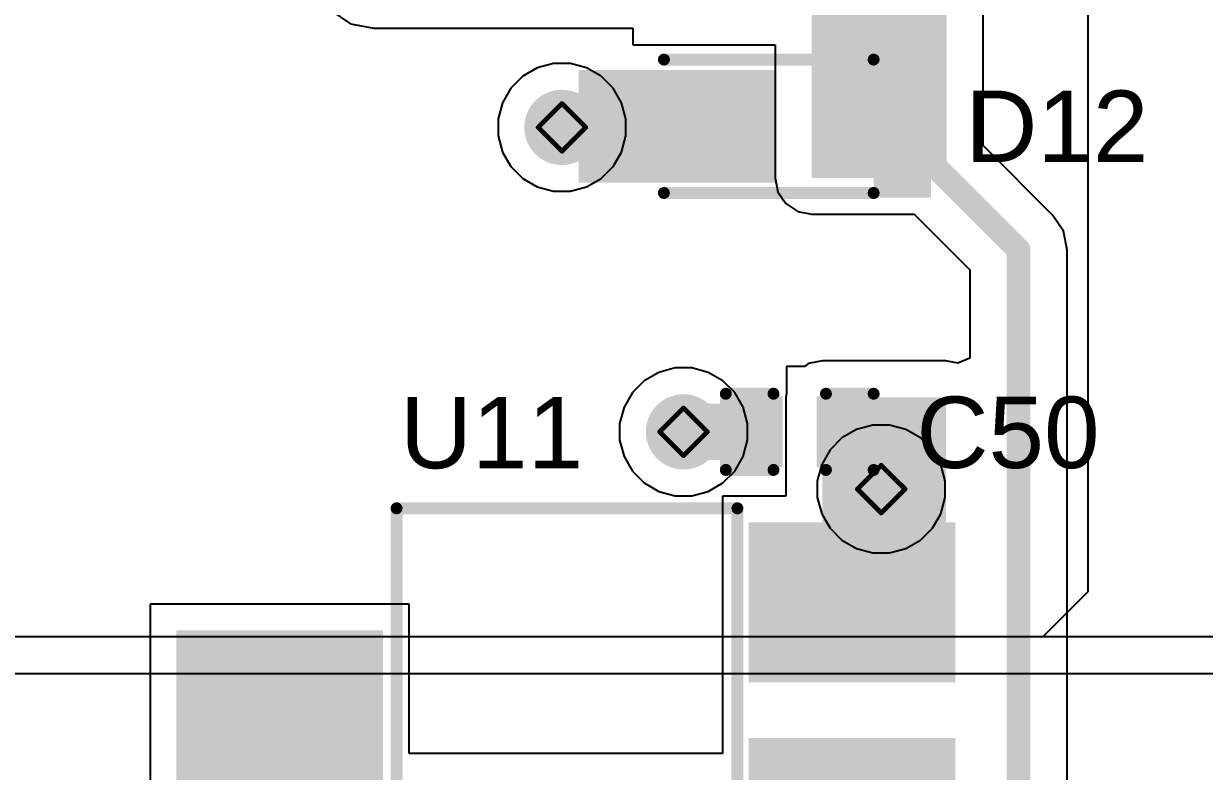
# Model space of a CAD drawing. Header units: inches. Extents: x -17.5 to 14.7, y -6.2 to 5.9.
# Drawn here: x 1.7854 to 2.2808, y 0.3076 to 0.6215 of the extents above; entities that cross this region are included whole.
import ezdxf

# ---------------------------------------------------------------- set-up
doc = ezdxf.new("R2010")
doc.units = ezdxf.units.IN
doc.header["$MEASUREMENT"] = 0
for name, color, linetype in [('Bottom Layer', 5, 'Continuous'), ('Bottom Solder', 6, 'Continuous'), ('Drill Drawing', 1, 'Continuous'), ('Ground Layer', 76, 'Continuous'), ('Power Layer', 16, 'Continuous'), ('Top Layer', 1, 'Continuous'), ('Top Overlay', 2, 'Continuous'), ('Top Paste', 8, 'Continuous'), ('Top Solder', 216, 'Continuous'), ('Via Holes', 16, 'Continuous')]:
    doc.layers.add(name, color=color, linetype=linetype)
doc.styles.add('Arial', font='', dxfattribs={"height": 0.2})
doc.styles.get('Arial').set_extended_font_data('Arial')

# ---------------------------------------------------------------- blocks, each defined once
blk = doc.blocks.new('SOT__223_70')
at = {"layer": 'Top Layer'}
for points in [[(-0.0748, 0.15945), (0.0748, 0.15945), (0.0748, 0.08071), (-0.0748, 0.08071)], [(-0.12008, -0.08071), (-0.06102, -0.08071), (-0.06102, -0.15945), (-0.12008, -0.15945)], [(-0.02953, -0.08071), (0.02953, -0.08071), (0.02953, -0.15945), (-0.02953, -0.15945)], [(0.06102, -0.08071), (0.12008, -0.08071), (0.12008, -0.15945), (0.06102, -0.15945)]]:
    blk.add_hatch(color=1, dxfattribs=at).paths.add_polyline_path(points)
at = {"layer": 'Top Paste'}
for points in [[(-0.0748, 0.15945), (0.0748, 0.15945), (0.0748, 0.08071), (-0.0748, 0.08071)], [(-0.12008, -0.08071), (-0.06102, -0.08071), (-0.06102, -0.15945), (-0.12008, -0.15945)], [(-0.02953, -0.08071), (0.02953, -0.08071), (0.02953, -0.15945), (-0.02953, -0.15945)], [(0.06102, -0.08071), (0.12008, -0.08071), (0.12008, -0.15945), (0.06102, -0.15945)]]:
    blk.add_hatch(color=8, dxfattribs=at).paths.add_polyline_path(points)
at = {"layer": 'Top Solder'}
for points in [[(-0.0788, 0.16345), (0.0788, 0.16345), (0.0788, 0.07671), (-0.0788, 0.07671)], [(-0.12408, -0.07671), (-0.05702, -0.07671), (-0.05702, -0.16345), (-0.12408, -0.16345)], [(-0.03353, -0.07671), (0.03353, -0.07671), (0.03353, -0.16345), (-0.03353, -0.16345)], [(0.05702, -0.07671), (0.12408, -0.07671), (0.12408, -0.16345), (0.05702, -0.16345)]]:
    blk.add_hatch(color=216, dxfattribs=at).paths.add_polyline_path(points)
at = {"layer": 'Top Overlay'}
for points in [[(-0.13, 0.071, 0.005, 0.005, 0), (-0.13, -0.072, 0.005, 0.005, 0)], [(-0.13, 0.071, 0.005, 0.005, 0), (0.13, 0.071, 0.005, 0.005, 0)], [(0.13, 0.071, 0.005, 0.005, 0), (0.13, -0.072, 0.005, 0.005, 0)], [(-0.13, -0.072, 0.005, 0.005, 0), (0.13, -0.072, 0.005, 0.005, 0)], [(-0.132, -0.116, 0.00787, 0.00787, 0), (-0.132, -0.126, 0.00787, 0.00787, 0)], [(-0.132, -0.116, 0.00787, 0.00787, 0), (-0.127, -0.121, 0.00787, 0.00787, 0)], [(-0.127, -0.121, 0.00787, 0.00787, 0), (-0.132, -0.126, 0.00787, 0.00787, 0)]]:
    blk.add_lwpolyline(points, format="xyseb", dxfattribs=at)
for points in [[(-0.13125, 0.071, 0.0025, 0.0025, 1), (-0.12875, 0.071, 0.0025, 0.0025, 1)], [(-0.13125, 0.071, 0.0025, 0.0025, 1), (-0.12875, 0.071, 0.0025, 0.0025, 1)], [(0.12875, 0.071, 0.0025, 0.0025, 1), (0.13125, 0.071, 0.0025, 0.0025, 1)], [(0.12875, 0.071, 0.0025, 0.0025, 1), (0.13125, 0.071, 0.0025, 0.0025, 1)], [(-0.13125, -0.072, 0.0025, 0.0025, 1), (-0.12875, -0.072, 0.0025, 0.0025, 1)], [(-0.13125, -0.072, 0.0025, 0.0025, 1), (-0.12875, -0.072, 0.0025, 0.0025, 1)], [(0.12875, -0.072, 0.0025, 0.0025, 1), (0.13125, -0.072, 0.0025, 0.0025, 1)], [(0.12875, -0.072, 0.0025, 0.0025, 1), (0.13125, -0.072, 0.0025, 0.0025, 1)], [(-0.13397, -0.116, 0.00394, 0.00394, 1), (-0.13003, -0.116, 0.00394, 0.00394, 1)], [(-0.13397, -0.116, 0.00394, 0.00394, 1), (-0.13003, -0.116, 0.00394, 0.00394, 1)], [(-0.12897, -0.121, 0.00394, 0.00394, 1), (-0.12503, -0.121, 0.00394, 0.00394, 1)], [(-0.12897, -0.121, 0.00394, 0.00394, 1), (-0.12503, -0.121, 0.00394, 0.00394, 1)], [(-0.13397, -0.126, 0.00394, 0.00394, 1), (-0.13003, -0.126, 0.00394, 0.00394, 1)], [(-0.13397, -0.126, 0.00394, 0.00394, 1), (-0.13003, -0.126, 0.00394, 0.00394, 1)]]:
    blk.add_lwpolyline(points, format="xyseb", close=True, dxfattribs=at)
blk = doc.blocks.new('M____SMP_155')
at = {"layer": 'Top Layer'}
for points in [[(-0.07677, 0.02165), (0.00197, 0.02165), (0.00197, -0.02165), (-0.07677, -0.02165)], [(0.02165, 0.01575), (0.05315, 0.01575), (0.05315, -0.01575), (0.02165, -0.01575)]]:
    blk.add_hatch(color=1, dxfattribs=at).paths.add_polyline_path(points)
at = {"layer": 'Top Overlay'}
for points in [[(0.045, 0.018), (0.056, 0.018), (0.056, 0.03), (0.045, 0.03)], [(0.069, 0.03), (0.055, 0.03), (0.055, -0.03), (0.069, -0.03)], [(0.045, -0.03), (0.056, -0.03), (0.056, -0.018), (0.045, -0.018)]]:
    blk.add_hatch(color=2, dxfattribs=at).paths.add_polyline_path(points)
at = {"layer": 'Top Paste'}
for points in [[(-0.07677, 0.02165), (0.00197, 0.02165), (0.00197, -0.02165), (-0.07677, -0.02165)], [(0.02165, 0.01575), (0.05315, 0.01575), (0.05315, -0.01575), (0.02165, -0.01575)]]:
    blk.add_hatch(color=8, dxfattribs=at).paths.add_polyline_path(points)
at = {"layer": 'Top Solder'}
for points in [[(-0.07877, 0.02365), (0.00397, 0.02365), (0.00397, -0.02365), (-0.07877, -0.02365)], [(0.01965, 0.01775), (0.05515, 0.01775), (0.05515, -0.01775), (0.01965, -0.01775)]]:
    blk.add_hatch(color=216, dxfattribs=at).paths.add_polyline_path(points)
at = {"layer": 'Top Overlay'}
for points in [[(-0.043, 0.028, 0.005, 0.005, 0), (0.045, 0.028, 0.005, 0.005, 0)], [(-0.043, -0.028, 0.005, 0.005, 0), (0.045, -0.028, 0.005, 0.005, 0)]]:
    blk.add_lwpolyline(points, format="xyseb", dxfattribs=at)
for points in [[(-0.04425, 0.028, 0.0025, 0.0025, 1), (-0.04175, 0.028, 0.0025, 0.0025, 1)], [(0.04375, 0.028, 0.0025, 0.0025, 1), (0.04625, 0.028, 0.0025, 0.0025, 1)], [(-0.04425, -0.028, 0.0025, 0.0025, 1), (-0.04175, -0.028, 0.0025, 0.0025, 1)], [(0.04375, -0.028, 0.0025, 0.0025, 1), (0.04625, -0.028, 0.0025, 0.0025, 1)]]:
    blk.add_lwpolyline(points, format="xyseb", close=True, dxfattribs=at)
blk = doc.blocks.new('C___0402_166')
at = {"layer": 'Top Layer'}
for points in [[(-0.0275, -0.0125), (-0.0275, 0.0125), (-0.0095, 0.0125), (-0.0095, -0.0125)], [(0.0095, -0.0125), (0.0095, 0.0125), (0.0275, 0.0125), (0.0275, -0.0125)]]:
    blk.add_hatch(color=1, dxfattribs=at).paths.add_polyline_path(points)
at = {"layer": 'Top Paste'}
for points in [[(-0.0275, -0.0125), (-0.0275, 0.0125), (-0.0095, 0.0125), (-0.0095, -0.0125)], [(0.0095, -0.0125), (0.0095, 0.0125), (0.0275, 0.0125), (0.0275, -0.0125)]]:
    blk.add_hatch(color=8, dxfattribs=at).paths.add_polyline_path(points)
at = {"layer": 'Top Solder'}
for points in [[(-0.02986, -0.01486), (-0.02986, 0.01486), (-0.00714, 0.01486), (-0.00714, -0.01486)], [(0.00714, -0.01486), (0.00714, 0.01486), (0.02986, 0.01486), (0.02986, -0.01486)]]:
    blk.add_hatch(color=216, dxfattribs=at).paths.add_polyline_path(points)
at = {"layer": 'Top Overlay'}
for points in [[(-0.031, 0.016, 0.005, 0.005, 0), (-0.011, 0.016, 0.005, 0.005, 0)], [(-0.031, -0.016, 0.005, 0.005, 0), (-0.031, 0.016, 0.005, 0.005, 0)], [(0.011, 0.016, 0.005, 0.005, 0), (0.031, 0.016, 0.005, 0.005, 0)], [(0.031, -0.016, 0.005, 0.005, 0), (0.031, 0.016, 0.005, 0.005, 0)], [(-0.031, -0.016, 0.005, 0.005, 0), (-0.011, -0.016, 0.005, 0.005, 0)], [(0.011, -0.016, 0.005, 0.005, 0), (0.031, -0.016, 0.005, 0.005, 0)]]:
    blk.add_lwpolyline(points, format="xyseb", dxfattribs=at)
for points in [[(-0.03225, 0.016, 0.0025, 0.0025, 1), (-0.02975, 0.016, 0.0025, 0.0025, 1)], [(-0.03225, 0.016, 0.0025, 0.0025, 1), (-0.02975, 0.016, 0.0025, 0.0025, 1)], [(-0.01225, 0.016, 0.0025, 0.0025, 1), (-0.00975, 0.016, 0.0025, 0.0025, 1)], [(0.00975, 0.016, 0.0025, 0.0025, 1), (0.01225, 0.016, 0.0025, 0.0025, 1)], [(0.02975, 0.016, 0.0025, 0.0025, 1), (0.03225, 0.016, 0.0025, 0.0025, 1)], [(0.02975, 0.016, 0.0025, 0.0025, 1), (0.03225, 0.016, 0.0025, 0.0025, 1)], [(-0.03225, -0.016, 0.0025, 0.0025, 1), (-0.02975, -0.016, 0.0025, 0.0025, 1)], [(-0.03225, -0.016, 0.0025, 0.0025, 1), (-0.02975, -0.016, 0.0025, 0.0025, 1)], [(-0.01225, -0.016, 0.0025, 0.0025, 1), (-0.00975, -0.016, 0.0025, 0.0025, 1)], [(0.00975, -0.016, 0.0025, 0.0025, 1), (0.01225, -0.016, 0.0025, 0.0025, 1)], [(0.02975, -0.016, 0.0025, 0.0025, 1), (0.03225, -0.016, 0.0025, 0.0025, 1)], [(0.02975, -0.016, 0.0025, 0.0025, 1), (0.03225, -0.016, 0.0025, 0.0025, 1)]]:
    blk.add_lwpolyline(points, format="xyseb", close=True, dxfattribs=at)

msp = doc.modelspace()

# ---------------------------------------------------------------- hatches: boundary and pattern name
at = {"layer": 'Bottom Layer'}
h = msp.add_hatch(color=5, dxfattribs=at)
edge = h.paths.add_edge_path()
edge.add_arc((2.01131, 0.57792), 0.01181, 0, 360)
h = msp.add_hatch(color=5, dxfattribs=at)
edge = h.paths.add_edge_path()
edge.add_arc((2.06233, 0.45011), 0.01181, 0, 360)
h = msp.add_hatch(color=5, dxfattribs=at)
edge = h.paths.add_edge_path()
edge.add_arc((2.14526, 0.42608), 0.01181, 0, 360)
at = {"layer": 'Bottom Solder'}
h = msp.add_hatch(color=6, dxfattribs=at)
edge = h.paths.add_edge_path()
edge.add_arc((2.01131, 0.57792), 0.01581, 0, 360)
h = msp.add_hatch(color=6, dxfattribs=at)
edge = h.paths.add_edge_path()
edge.add_arc((2.06233, 0.45011), 0.01581, 0, 360)
h = msp.add_hatch(color=6, dxfattribs=at)
edge = h.paths.add_edge_path()
edge.add_arc((2.14526, 0.42608), 0.01581, 0, 360)
at = {"layer": 'Ground Layer'}
h = msp.add_hatch(color=76, dxfattribs=at)
edge = h.paths.add_edge_path()
edge.add_arc((2.01131, 0.57792), 0.01181, 0, 360)
h = msp.add_hatch(color=76, dxfattribs=at)
edge = h.paths.add_edge_path()
edge.add_arc((2.06233, 0.45011), 0.01181, 0, 360)
h = msp.add_hatch(color=76, dxfattribs=at)
edge = h.paths.add_edge_path()
edge.add_arc((2.14526, 0.42608), 0.01181, 0, 360)
at = {"layer": 'Power Layer'}
h = msp.add_hatch(color=16, dxfattribs=at)
edge = h.paths.add_edge_path()
edge.add_arc((2.01131, 0.57792), 0.01181, 0, 360)
h = msp.add_hatch(color=16, dxfattribs=at)
edge = h.paths.add_edge_path()
edge.add_arc((2.06233, 0.45011), 0.01181, 0, 360)
h = msp.add_hatch(color=16, dxfattribs=at)
edge = h.paths.add_edge_path()
edge.add_arc((2.14526, 0.42608), 0.01181, 0, 360)
at = {"layer": 'Top Layer'}
for points in [[(2.11607, 0.55674), (2.17268, 0.55674), (2.17268, 0.779), (2.11607, 0.779)], [(2.05968, 0.56612), (2.05968, 0.58972), (2.01131, 0.58972), (2.01131, 0.56612)], [(2.09257, 0.43831), (2.09257, 0.46191), (2.06233, 0.46191), (2.06233, 0.43831)], [(2.12057, 0.35113), (2.17237, 0.35113), (2.17237, 0.46461), (2.12057, 0.46461)]]:
    msp.add_hatch(color=1, dxfattribs=at).paths.add_polyline_path(points)
h = msp.add_hatch(color=1, dxfattribs=at)
edge = h.paths.add_edge_path()
edge.add_arc((2.01131, 0.57792), 0.01181, 0, 360)
h = msp.add_hatch(color=1, dxfattribs=at)
edge = h.paths.add_edge_path()
edge.add_arc((2.06233, 0.45011), 0.01181, 0, 360)
h = msp.add_hatch(color=1, dxfattribs=at)
edge = h.paths.add_edge_path()
edge.add_arc((2.14526, 0.42608), 0.01181, 0, 360)
at = {"layer": 'Top Solder'}
h = msp.add_hatch(color=216, dxfattribs=at)
edge = h.paths.add_edge_path()
edge.add_arc((2.01131, 0.57792), 0.01581, 0, 360)
h = msp.add_hatch(color=216, dxfattribs=at)
edge = h.paths.add_edge_path()
edge.add_arc((2.06233, 0.45011), 0.01581, 0, 360)
h = msp.add_hatch(color=216, dxfattribs=at)
edge = h.paths.add_edge_path()
edge.add_arc((2.14526, 0.42608), 0.01581, 0, 360)
at = {"layer": 'Via Holes'}
h = msp.add_hatch(color=7, dxfattribs=at)
edge = h.paths.add_edge_path()
edge.add_arc((2.01131, 0.57792), 0.00591, 0, 360)
h = msp.add_hatch(color=7, dxfattribs=at)
edge = h.paths.add_edge_path()
edge.add_arc((2.06233, 0.45011), 0.00591, 0, 360)
h = msp.add_hatch(color=7, dxfattribs=at)
edge = h.paths.add_edge_path()
edge.add_arc((2.14526, 0.42608), 0.00591, 0, 360)

# ---------------------------------------------------------------- linework, layer by layer
at = {"layer": 'Bottom Layer'}
for p, q in [((2.13491, 0.45107), (2.1288, 0.44754)), ((2.14173, 0.45289), (2.13491, 0.45107)), ((2.14879, 0.45289), (2.14173, 0.45289)), ((2.15561, 0.45107), (2.14879, 0.45289)), ((2.16173, 0.44754), (2.15561, 0.45107)), ((2.1288, 0.44754), (2.12381, 0.44255)), ((2.16672, 0.44255), (2.16173, 0.44754)), ((2.12381, 0.44255), (2.12028, 0.43643)), ((2.17025, 0.43643), (2.16672, 0.44255)), ((2.12028, 0.43643), (2.11845, 0.42961)), ((2.17207, 0.42961), (2.17025, 0.43643)), ((2.11845, 0.42961), (2.11845, 0.42255)), ((2.17207, 0.42255), (2.17207, 0.42961)), ((2.11845, 0.42255), (2.12028, 0.41573)), ((2.17025, 0.41573), (2.17207, 0.42255)), ((2.12028, 0.41573), (2.12381, 0.40962)), ((2.16672, 0.40962), (2.17025, 0.41573)), ((2.12381, 0.40962), (2.1288, 0.40463)), ((2.16173, 0.40463), (2.16672, 0.40962)), ((2.1288, 0.40463), (2.13491, 0.4011)), ((2.15561, 0.4011), (2.16173, 0.40463)), ((2.13491, 0.4011), (2.14173, 0.39927)), ((2.14173, 0.39927), (2.14879, 0.39927)), ((2.14879, 0.39927), (2.15561, 0.4011))]:
    msp.add_line(p, q, dxfattribs=at)
at = {"layer": 'Drill Drawing'}
for points in [[(2.00131, 0.57792, 0.002, 0.002, 0), (2.01131, 0.58792, 0.002, 0.002, 0)], [(2.01131, 0.58792, 0.002, 0.002, 0), (2.02131, 0.57792, 0.002, 0.002, 0)], [(2.00131, 0.57792, 0.002, 0.002, 0), (2.01131, 0.56792, 0.002, 0.002, 0)], [(2.01131, 0.56792, 0.002, 0.002, 0), (2.02131, 0.57792, 0.002, 0.002, 0)], [(2.05233, 0.45011, 0.002, 0.002, 0), (2.06233, 0.46011, 0.002, 0.002, 0)], [(2.06233, 0.46011, 0.002, 0.002, 0), (2.07233, 0.45011, 0.002, 0.002, 0)], [(2.05233, 0.45011, 0.002, 0.002, 0), (2.06233, 0.44011, 0.002, 0.002, 0)], [(2.06233, 0.44011, 0.002, 0.002, 0), (2.07233, 0.45011, 0.002, 0.002, 0)], [(2.13526, 0.42608, 0.002, 0.002, 0), (2.14526, 0.43608, 0.002, 0.002, 0)], [(2.14526, 0.43608, 0.002, 0.002, 0), (2.15526, 0.42608, 0.002, 0.002, 0)], [(2.13526, 0.42608, 0.002, 0.002, 0), (2.14526, 0.41608, 0.002, 0.002, 0)], [(2.14526, 0.41608, 0.002, 0.002, 0), (2.15526, 0.42608, 0.002, 0.002, 0)]]:
    msp.add_lwpolyline(points, format="xyseb", dxfattribs=at)
for points in [[(2.01081, 0.58792, 0.001, 0.001, 1), (2.01181, 0.58792, 0.001, 0.001, 1)], [(2.01081, 0.58792, 0.001, 0.001, 1), (2.01181, 0.58792, 0.001, 0.001, 1)], [(2.00081, 0.57792, 0.001, 0.001, 1), (2.00181, 0.57792, 0.001, 0.001, 1)], [(2.00081, 0.57792, 0.001, 0.001, 1), (2.00181, 0.57792, 0.001, 0.001, 1)], [(2.02081, 0.57792, 0.001, 0.001, 1), (2.02181, 0.57792, 0.001, 0.001, 1)], [(2.02081, 0.57792, 0.001, 0.001, 1), (2.02181, 0.57792, 0.001, 0.001, 1)], [(2.01081, 0.56792, 0.001, 0.001, 1), (2.01181, 0.56792, 0.001, 0.001, 1)], [(2.01081, 0.56792, 0.001, 0.001, 1), (2.01181, 0.56792, 0.001, 0.001, 1)], [(2.06183, 0.46011, 0.001, 0.001, 1), (2.06283, 0.46011, 0.001, 0.001, 1)], [(2.06183, 0.46011, 0.001, 0.001, 1), (2.06283, 0.46011, 0.001, 0.001, 1)], [(2.05183, 0.45011, 0.001, 0.001, 1), (2.05283, 0.45011, 0.001, 0.001, 1)], [(2.05183, 0.45011, 0.001, 0.001, 1), (2.05283, 0.45011, 0.001, 0.001, 1)], [(2.07183, 0.45011, 0.001, 0.001, 1), (2.07283, 0.45011, 0.001, 0.001, 1)], [(2.07183, 0.45011, 0.001, 0.001, 1), (2.07283, 0.45011, 0.001, 0.001, 1)], [(2.06183, 0.44011, 0.001, 0.001, 1), (2.06283, 0.44011, 0.001, 0.001, 1)], [(2.06183, 0.44011, 0.001, 0.001, 1), (2.06283, 0.44011, 0.001, 0.001, 1)], [(2.14476, 0.43608, 0.001, 0.001, 1), (2.14576, 0.43608, 0.001, 0.001, 1)], [(2.14476, 0.43608, 0.001, 0.001, 1), (2.14576, 0.43608, 0.001, 0.001, 1)], [(2.13476, 0.42608, 0.001, 0.001, 1), (2.13576, 0.42608, 0.001, 0.001, 1)], [(2.13476, 0.42608, 0.001, 0.001, 1), (2.13576, 0.42608, 0.001, 0.001, 1)], [(2.15476, 0.42608, 0.001, 0.001, 1), (2.15576, 0.42608, 0.001, 0.001, 1)], [(2.15476, 0.42608, 0.001, 0.001, 1), (2.15576, 0.42608, 0.001, 0.001, 1)], [(2.14476, 0.41608, 0.001, 0.001, 1), (2.14576, 0.41608, 0.001, 0.001, 1)], [(2.14476, 0.41608, 0.001, 0.001, 1), (2.14576, 0.41608, 0.001, 0.001, 1)]]:
    msp.add_lwpolyline(points, format="xyseb", close=True, dxfattribs=at)
at = {"layer": 'Ground Layer'}
for p, q in [((2.13491, 0.45107), (2.1288, 0.44754)), ((2.14173, 0.45289), (2.13491, 0.45107)), ((2.14879, 0.45289), (2.14173, 0.45289)), ((2.15561, 0.45107), (2.14879, 0.45289)), ((2.16173, 0.44754), (2.15561, 0.45107)), ((2.1288, 0.44754), (2.12381, 0.44255)), ((2.16672, 0.44255), (2.16173, 0.44754)), ((2.12381, 0.44255), (2.12028, 0.43643)), ((2.17025, 0.43643), (2.16672, 0.44255)), ((2.12028, 0.43643), (2.11845, 0.42961)), ((2.17207, 0.42961), (2.17025, 0.43643)), ((2.11845, 0.42961), (2.11845, 0.42255)), ((2.17207, 0.42255), (2.17207, 0.42961)), ((2.11845, 0.42255), (2.12028, 0.41573)), ((2.17025, 0.41573), (2.17207, 0.42255)), ((2.12028, 0.41573), (2.12381, 0.40962)), ((2.16672, 0.40962), (2.17025, 0.41573)), ((2.12381, 0.40962), (2.1288, 0.40463)), ((2.16173, 0.40463), (2.16672, 0.40962)), ((2.1288, 0.40463), (2.13491, 0.4011)), ((2.15561, 0.4011), (2.16173, 0.40463)), ((2.13491, 0.4011), (2.14173, 0.39927)), ((2.14173, 0.39927), (2.14879, 0.39927)), ((2.14879, 0.39927), (2.15561, 0.4011))]:
    msp.add_line(p, q, dxfattribs=at)
at = {"layer": 'Power Layer'}
for p, q in [((2.232, 1.021), (2.232, 0.383)), ((2.00778, 0.60473), (2.00096, 0.6029)), ((2.00778, 0.60473), (2.00096, 0.6029)), ((2.01484, 0.60473), (2.00778, 0.60473)), ((2.01484, 0.60473), (2.00778, 0.60473)), ((2.02165, 0.6029), (2.01484, 0.60473)), ((2.02165, 0.6029), (2.01484, 0.60473)), ((2.00096, 0.6029), (1.99484, 0.59937)), ((2.00096, 0.6029), (1.99484, 0.59937)), ((2.02777, 0.59937), (2.02165, 0.6029)), ((2.02777, 0.59937), (2.02165, 0.6029)), ((1.99484, 0.59937), (1.98985, 0.59438)), ((1.99484, 0.59937), (1.98985, 0.59438)), ((2.03276, 0.59438), (2.02777, 0.59937)), ((2.03276, 0.59438), (2.02777, 0.59937)), ((1.98985, 0.59438), (1.98632, 0.58826)), ((1.98985, 0.59438), (1.98632, 0.58826)), ((2.03629, 0.58826), (2.03276, 0.59438)), ((2.03629, 0.58826), (2.03276, 0.59438)), ((1.98632, 0.58826), (1.98449, 0.58145)), ((1.98632, 0.58826), (1.98449, 0.58145)), ((2.03812, 0.58145), (2.03629, 0.58826)), ((2.03812, 0.58145), (2.03629, 0.58826)), ((1.98449, 0.58145), (1.98449, 0.57439)), ((1.98449, 0.58145), (1.98449, 0.57439)), ((2.03812, 0.57439), (2.03812, 0.58145)), ((2.03812, 0.57439), (2.03812, 0.58145)), ((1.98449, 0.57439), (1.98632, 0.56757)), ((1.98449, 0.57439), (1.98632, 0.56757)), ((2.03629, 0.56757), (2.03812, 0.57439)), ((2.03629, 0.56757), (2.03812, 0.57439)), ((1.98632, 0.56757), (1.98985, 0.56145)), ((1.98632, 0.56757), (1.98985, 0.56145)), ((2.03276, 0.56145), (2.03629, 0.56757)), ((2.03276, 0.56145), (2.03629, 0.56757)), ((1.98985, 0.56145), (1.99484, 0.55646)), ((1.98985, 0.56145), (1.99484, 0.55646)), ((2.02777, 0.55646), (2.03276, 0.56145)), ((2.02777, 0.55646), (2.03276, 0.56145)), ((1.99484, 0.55646), (2.00096, 0.55293)), ((1.99484, 0.55646), (2.00096, 0.55293)), ((2.02165, 0.55293), (2.02777, 0.55646)), ((2.02165, 0.55293), (2.02777, 0.55646)), ((2.00096, 0.55293), (2.00778, 0.5511)), ((2.00096, 0.55293), (2.00778, 0.5511)), ((2.00778, 0.5511), (2.01484, 0.5511)), ((2.00778, 0.5511), (2.01484, 0.5511)), ((2.01484, 0.5511), (2.02165, 0.55293)), ((2.01484, 0.5511), (2.02165, 0.55293)), ((2.0588, 0.47692), (2.05199, 0.47509)), ((2.0588, 0.47692), (2.05199, 0.47509)), ((2.06586, 0.47692), (2.0588, 0.47692)), ((2.06586, 0.47692), (2.0588, 0.47692)), ((2.07268, 0.47509), (2.06586, 0.47692)), ((2.07268, 0.47509), (2.06586, 0.47692)), ((2.04587, 0.47156), (2.04088, 0.46657)), ((2.04587, 0.47156), (2.04088, 0.46657)), ((2.05199, 0.47509), (2.04587, 0.47156)), ((2.05199, 0.47509), (2.04587, 0.47156)), ((2.0788, 0.47156), (2.07268, 0.47509)), ((2.0788, 0.47156), (2.07268, 0.47509)), ((2.08379, 0.46657), (2.0788, 0.47156)), ((2.08379, 0.46657), (2.0788, 0.47156)), ((2.04088, 0.46657), (2.03735, 0.46046)), ((2.04088, 0.46657), (2.03735, 0.46046)), ((2.08732, 0.46046), (2.08379, 0.46657)), ((2.08732, 0.46046), (2.08379, 0.46657)), ((2.03735, 0.46046), (2.03552, 0.45364)), ((2.03735, 0.46046), (2.03552, 0.45364)), ((2.08915, 0.45364), (2.08732, 0.46046)), ((2.08915, 0.45364), (2.08732, 0.46046)), ((2.03552, 0.45364), (2.03552, 0.44658)), ((2.03552, 0.45364), (2.03552, 0.44658)), ((2.08915, 0.44658), (2.08915, 0.45364)), ((2.08915, 0.44658), (2.08915, 0.45364)), ((2.03552, 0.44658), (2.03735, 0.43976)), ((2.03552, 0.44658), (2.03735, 0.43976)), ((2.08732, 0.43976), (2.08915, 0.44658)), ((2.08732, 0.43976), (2.08915, 0.44658)), ((2.03735, 0.43976), (2.04088, 0.43365)), ((2.03735, 0.43976), (2.04088, 0.43365)), ((2.08379, 0.43365), (2.08732, 0.43976)), ((2.08379, 0.43365), (2.08732, 0.43976)), ((2.04088, 0.43365), (2.04587, 0.42865)), ((2.04088, 0.43365), (2.04587, 0.42865)), ((2.0788, 0.42865), (2.08379, 0.43365)), ((2.0788, 0.42865), (2.08379, 0.43365)), ((2.04587, 0.42865), (2.05199, 0.42512)), ((2.04587, 0.42865), (2.05199, 0.42512)), ((2.07268, 0.42512), (2.0788, 0.42865)), ((2.07268, 0.42512), (2.0788, 0.42865)), ((2.05199, 0.42512), (2.0588, 0.4233)), ((2.05199, 0.42512), (2.0588, 0.4233)), ((2.0588, 0.4233), (2.06586, 0.4233)), ((2.0588, 0.4233), (2.06586, 0.4233)), ((2.06586, 0.4233), (2.07268, 0.42512)), ((2.06586, 0.4233), (2.07268, 0.42512)), ((2.232, 0.383), (2.213, 0.364)), ((2.43249, 0.364), (1.58451, 0.364)), ((2.213, 0.364), (1.58451, 0.364)), ((1.58451, 0.34871), (2.43249, 0.34871))]:
    msp.add_line(p, q, dxfattribs=at)
at = {"layer": 'Top Layer'}
for p, q in [((2.18797, 0.57028), (2.18797, 0.779)), ((1.91437, 0.627), (1.92264, 0.62147)), ((1.92264, 0.62147), (1.9324, 0.61953)), ((1.9324, 0.61953), (2.04107, 0.61953)), ((2.04107, 0.61953), (2.04107, 0.61252)), ((2.04107, 0.61252), (2.10078, 0.61252)), ((2.10078, 0.61252), (2.10078, 0.55674)), ((2.21727, 0.54098), (2.18797, 0.57028)), ((2.10078, 0.55674), (2.10194, 0.55089)), ((2.10194, 0.55089), (2.10373, 0.5482)), ((2.10373, 0.5482), (2.10373, 0.54764)), ((2.10373, 0.54764), (2.10411, 0.54764)), ((2.10411, 0.54764), (2.10526, 0.54592)), ((2.10526, 0.54592), (2.11022, 0.54261)), ((2.11022, 0.54261), (2.11607, 0.54145)), ((2.11607, 0.54145), (2.15913, 0.54145)), ((2.15913, 0.54145), (2.18246, 0.51812)), ((2.22169, 0.53437), (2.21727, 0.54098)), ((2.21727, 0.54098), (2.21727, 0.54098)), ((2.22325, 0.52656), (2.22169, 0.53437)), ((2.22325, -0.07138), (2.22325, 0.52656)), ((2.22325, 0.52656), (2.22325, 0.52656)), ((2.18246, 0.51812), (2.18246, 0.4811)), ((2.18246, 0.4811), (2.17746, 0.47889)), ((2.11303, 0.47761), (2.10557, 0.47761)), ((2.10557, 0.47761), (2.10557, 0.46609)), ((2.11472, 0.47874), (2.11303, 0.47761)), ((2.12057, 0.4799), (2.11472, 0.47874)), ((2.17237, 0.4799), (2.12057, 0.4799)), ((2.17746, 0.47889), (2.17237, 0.4799)), ((2.10557, 0.46609), (2.10528, 0.46461)), ((2.10528, 0.46461), (2.10528, 0.42308)), ((2.10528, 0.42308), (2.07863, 0.42308)), ((2.07863, 0.42308), (2.07863, 0.33402)), ((1.94721, 0.3778), (1.83847, 0.3778)), ((1.83847, 0.3778), (1.83847, 0.1982)), ((1.94721, 0.31501), (1.94721, 0.3778)), ((2.07863, 0.33402), (2.07863, 0.33402)), ((2.07863, 0.33402), (2.07863, 0.33253)), ((2.07863, 0.33253), (2.07863, 0.33253)), ((2.07863, 0.33253), (2.07863, 0.31501)), ((2.07863, 0.31501), (1.94721, 0.31501))]:
    msp.add_line(p, q, dxfattribs=at)
for points in [[(2.165, 0.56442, 0.01, 0.01, 0), (2.165, 0.56612, 0.01, 0.01, 0)], [(2.165, 0.56442, 0.01, 0.01, 0), (2.20285, 0.52656, 0.01, 0.01, 0)], [(2.20285, -0.07138, 0.01, 0.01, 0), (2.20285, 0.52656, 0.01, 0.01, 0)], [(2.06233, 0.45011, 0.01, 0.01, 0), (2.09257, 0.45011, 0.01, 0.01, 0)]]:
    msp.add_lwpolyline(points, format="xyseb", dxfattribs=at)
for points in [[(2.1625, 0.56612, 0.005, 0.005, 1), (2.1675, 0.56612, 0.005, 0.005, 1)], [(2.1625, 0.56442, 0.005, 0.005, 1), (2.1675, 0.56442, 0.005, 0.005, 1)], [(2.1625, 0.56442, 0.005, 0.005, 1), (2.1675, 0.56442, 0.005, 0.005, 1)], [(2.20035, 0.52656, 0.005, 0.005, 1), (2.20535, 0.52656, 0.005, 0.005, 1)], [(2.20035, 0.52656, 0.005, 0.005, 1), (2.20535, 0.52656, 0.005, 0.005, 1)], [(2.05983, 0.45011, 0.005, 0.005, 1), (2.06483, 0.45011, 0.005, 0.005, 1)], [(2.09007, 0.45011, 0.005, 0.005, 1), (2.09507, 0.45011, 0.005, 0.005, 1)]]:
    msp.add_lwpolyline(points, format="xyseb", close=True, dxfattribs=at)

# ---------------------------------------------------------------- block references
for name, p in [('M____SMP_155', (2.09708, 0.57839)), ('C___0402_166', (2.11107, 0.45011))]:
    msp.add_blockref(name, p)
at = {"rotation": 90}
msp.add_blockref('SOT__223_70', (2.01292, 0.288), dxfattribs=at)

# ---------------------------------------------------------------- texts
at = {"layer": 'Top Overlay', "style": 'Arial'}
for s, p in [('D12', (2.18051, 0.5634)), ('U11', (1.94336, 0.43481)), ('C50', (2.16001, 0.43492))]:
    msp.add_text(s, height=0.03, dxfattribs=at).set_placement(p)

doc.saveas('drawing.dxf')
